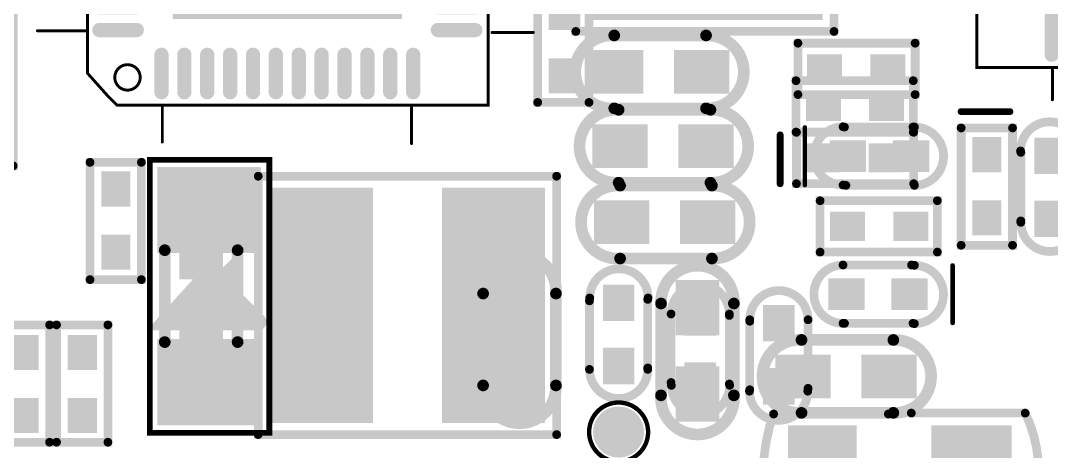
# Model space of a CAD drawing. Extents: x 68 to 180, y 55 to 144.
# Drawn here: x 82.87 to 100.83, y 98.64 to 106.14 of the extents above; entities that cross this region are included whole.
import ezdxf

# ---------------------------------------------------------------- set-up
doc = ezdxf.new("R2010")
doc.units = 0
doc.header["$MEASUREMENT"] = 0
doc.layers.get('0').update_dxf_attribs({"linetype": 'CONTINUOUS'})
for name, color, linetype in [('DRIL_NPLTE_THRU_01', 16, 'CONTINUOUS'), ('DRIL_NPLTE_THRU_02', 4, 'CONTINUOUS'), ('DRIL_NPLTE_THRU_03', 96, 'CONTINUOUS'), ('DRIL_NPLTE_THRU_04', 136, 'CONTINUOUS'), ('DRIL_NPLTE_THRU_05', 34, 'CONTINUOUS'), ('DRIL_NPLTE_THRU_06', 176, 'CONTINUOUS'), ('DRIL_PLTE_THRU_01', 16, 'CONTINUOUS'), ('DRIL_PLTE_THRU_02', 4, 'CONTINUOUS'), ('DRIL_PLTE_THRU_03', 96, 'CONTINUOUS'), ('DRIL_PLTE_THRU_04', 136, 'CONTINUOUS'), ('DRIL_PLTE_THRU_05', 34, 'CONTINUOUS'), ('DRIL_PLTE_THRU_06', 176, 'CONTINUOUS'), ('DRIL_SYMBOL', 2, 'CONTINUOUS'), ('PADS_BOT', 5, 'CONTINUOUS'), ('PADS_INNER', 1, 'CONTINUOUS'), ('PADS_TOP', 1, 'CONTINUOUS'), ('PART_BOT_2DLINE_00', 253, 'CONTINUOUS'), ('PART_TOP_2DLINE_00', 67, 'CONTINUOUS'), ('PART_TOP_2DLINE_01', 67, 'CONTINUOUS')]:
    doc.layers.add(name, color=color, linetype=linetype)

# ---------------------------------------------------------------- blocks, each defined once
blk = doc.blocks.new('SMOOTH_0$2032')
at = {"const_width": 0.1016}
blk.add_lwpolyline([(-0.0508, 0, 1), (0.0508, 0, 1)], format="xyb", close=True, dxfattribs=at)
blk = doc.blocks.new('PART_BODY_TOP_5734')
at = {"layer": 'PART_TOP_2DLINE_00', "const_width": 0.2032}
blk.add_lwpolyline([(-0.025146, 0.635), (1.575054, 0.635, -1.036434944), (1.575054, -0.635), (-0.025146, -0.635, -1.07236871)], format="xyb", close=True, dxfattribs=at)
at = {"layer": 'PART_TOP_2DLINE_00'}
for p in [(-0.025146, 0.635), (1.575054, 0.635), (-0.025146, -0.635), (1.575054, -0.635)]:
    blk.add_blockref('SMOOTH_0$2032', p, dxfattribs=at)
blk = doc.blocks.new('DRIL_HOLE_0')
blk.add_lwpolyline([(0, 0, 1), (0, 0, 1)], format="xyb", close=True)
blk = doc.blocks.new('PAD_0')
blk.add_lwpolyline([(0, 0, 1), (0, 0, 1)], format="xyb", close=True)
blk = doc.blocks.new('PAD_7')
at = {"const_width": 0.762}
blk.add_lwpolyline([(-0.4826, 0), (0.4826, 0)], dxfattribs=at)
blk = doc.blocks.new('STK_TOP_19')
at = {"layer": 'DRIL_PLTE_THRU_01'}
blk.add_blockref('DRIL_HOLE_0', (0, 0), dxfattribs=at)
at = {"layer": 'DRIL_PLTE_THRU_02'}
blk.add_blockref('DRIL_HOLE_0', (0, 0), dxfattribs=at)
at = {"layer": 'DRIL_PLTE_THRU_03'}
blk.add_blockref('DRIL_HOLE_0', (0, 0), dxfattribs=at)
at = {"layer": 'DRIL_PLTE_THRU_04'}
blk.add_blockref('DRIL_HOLE_0', (0, 0), dxfattribs=at)
at = {"layer": 'DRIL_PLTE_THRU_05'}
blk.add_blockref('DRIL_HOLE_0', (0, 0), dxfattribs=at)
at = {"layer": 'DRIL_PLTE_THRU_06'}
blk.add_blockref('DRIL_HOLE_0', (0, 0), dxfattribs=at)
at = {"layer": 'PADS_BOT'}
blk.add_blockref('PAD_0', (0, 0), dxfattribs=at)
at = {"layer": 'PADS_INNER'}
blk.add_blockref('PAD_0', (0, 0), dxfattribs=at)
at = {"layer": 'PADS_TOP'}
blk.add_blockref('PAD_7', (0, 0), dxfattribs=at)
blk = doc.blocks.new('SYM_TOP_17')
for name, p in [('PART_BODY_TOP_5734', (0, 0)), ('STK_TOP_19', (0, 0)), ('STK_TOP_19', (1.500124, 0))]:
    blk.add_blockref(name, p)
blk = doc.blocks.new('PART_TOP_33')
blk.add_blockref('SYM_TOP_17', (0, 0))
blk = doc.blocks.new('PART_TOP_36')
blk.add_blockref('SYM_TOP_17', (0, 0))
blk = doc.blocks.new('PART_TOP_37')
blk.add_blockref('SYM_TOP_17', (0, 0))
blk = doc.blocks.new('PART_TOP_38')
blk.add_blockref('SYM_TOP_17', (0, 0))
blk = doc.blocks.new('PART_BODY_BOT_5734')
at = {"layer": 'PART_BOT_2DLINE_00', "const_width": 0.2032}
blk.add_lwpolyline([(-0.025146, 0.635), (1.575054, 0.635, -1.036434944), (1.575054, -0.635), (-0.025146, -0.635, -1.07236871)], format="xyb", close=True, dxfattribs=at)
at = {"layer": 'PART_BOT_2DLINE_00'}
for p in [(-0.025146, 0.635), (1.575054, 0.635), (-0.025146, -0.635), (1.575054, -0.635)]:
    blk.add_blockref('SMOOTH_0$2032', p, dxfattribs=at)
blk = doc.blocks.new('STK_BOT_19')
at = {"layer": 'DRIL_PLTE_THRU_01'}
blk.add_blockref('DRIL_HOLE_0', (0, 0), dxfattribs=at)
at = {"layer": 'DRIL_PLTE_THRU_02'}
blk.add_blockref('DRIL_HOLE_0', (0, 0), dxfattribs=at)
at = {"layer": 'DRIL_PLTE_THRU_03'}
blk.add_blockref('DRIL_HOLE_0', (0, 0), dxfattribs=at)
at = {"layer": 'DRIL_PLTE_THRU_04'}
blk.add_blockref('DRIL_HOLE_0', (0, 0), dxfattribs=at)
at = {"layer": 'DRIL_PLTE_THRU_05'}
blk.add_blockref('DRIL_HOLE_0', (0, 0), dxfattribs=at)
at = {"layer": 'DRIL_PLTE_THRU_06'}
blk.add_blockref('DRIL_HOLE_0', (0, 0), dxfattribs=at)
at = {"layer": 'PADS_BOT'}
blk.add_blockref('PAD_7', (0, 0), dxfattribs=at)
at = {"layer": 'PADS_INNER'}
blk.add_blockref('PAD_0', (0, 0), dxfattribs=at)
at = {"layer": 'PADS_TOP'}
blk.add_blockref('PAD_0', (0, 0), dxfattribs=at)
blk = doc.blocks.new('SYM_BOT_17')
for name, p in [('PART_BODY_BOT_5734', (0, 0)), ('STK_BOT_19', (0, 0)), ('STK_BOT_19', (1.500124, 0))]:
    blk.add_blockref(name, p)
blk = doc.blocks.new('PART_BOT_39')
blk.add_blockref('SYM_BOT_17', (0, 0))
blk = doc.blocks.new('PART_BOT_49')
blk.add_blockref('SYM_BOT_17', (0, 0))
blk = doc.blocks.new('SMOOTH_0$1524')
at = {"const_width": 0.0762}
blk.add_lwpolyline([(-0.0381, 0, 1), (0.0381, 0, 1)], format="xyb", close=True, dxfattribs=at)
blk = doc.blocks.new('PART_BODY_TOP_5741')
at = {"layer": 'PART_TOP_2DLINE_01', "const_width": 0.152}
blk.add_lwpolyline([(-1.1, 2.25), (4.1, 2.25), (4.1, -2.25), (-1.1, -2.25)], close=True, dxfattribs=at)
at = {"layer": 'PART_TOP_2DLINE_01'}
for p in [(-1.1, 2.25), (4.1, 2.25), (-1.1, -2.25), (4.1, -2.25)]:
    blk.add_blockref('SMOOTH_0$1524', p, dxfattribs=at)
blk = doc.blocks.new('PAD_10')
at = {"const_width": 1.8}
blk.add_lwpolyline([(-2.05, 0), (2.05, 0)], dxfattribs=at)
blk = doc.blocks.new('STK_TOP_26')
at = {"layer": 'DRIL_PLTE_THRU_01'}
blk.add_blockref('DRIL_HOLE_0', (0, 0), dxfattribs=at)
at = {"layer": 'DRIL_PLTE_THRU_02'}
blk.add_blockref('DRIL_HOLE_0', (0, 0), dxfattribs=at)
at = {"layer": 'DRIL_PLTE_THRU_03'}
blk.add_blockref('DRIL_HOLE_0', (0, 0), dxfattribs=at)
at = {"layer": 'DRIL_PLTE_THRU_04'}
blk.add_blockref('DRIL_HOLE_0', (0, 0), dxfattribs=at)
at = {"layer": 'DRIL_PLTE_THRU_05'}
blk.add_blockref('DRIL_HOLE_0', (0, 0), dxfattribs=at)
at = {"layer": 'DRIL_PLTE_THRU_06'}
blk.add_blockref('DRIL_HOLE_0', (0, 0), dxfattribs=at)
at = {"layer": 'PADS_BOT'}
blk.add_blockref('PAD_0', (0, 0), dxfattribs=at)
at = {"layer": 'PADS_INNER'}
blk.add_blockref('PAD_0', (0, 0), dxfattribs=at)
at = {"layer": 'PADS_TOP', "rotation": 90}
blk.add_blockref('PAD_10', (0, 0), dxfattribs=at)
blk = doc.blocks.new('SYM_TOP_24')
for name, p in [('STK_TOP_26', (0, 0)), ('STK_TOP_26', (3, 0)), ('PART_BODY_TOP_5741', (0, 0))]:
    blk.add_blockref(name, p)
blk = doc.blocks.new('PART_TOP_59')
blk.add_blockref('SYM_TOP_24', (0, 0))
blk = doc.blocks.new('PART_TOP_60')
blk.add_blockref('SYM_TOP_24', (0, 0))
blk = doc.blocks.new('PART_TOP_61')
blk.add_blockref('SYM_TOP_24', (0, 0))
blk = doc.blocks.new('SMOOTH_0$3')
at = {"const_width": 0.15}
blk.add_lwpolyline([(-0.075, 0, 1), (0.075, 0, 1)], format="xyb", close=True, dxfattribs=at)
blk = doc.blocks.new('SMOOTH_0$5')
at = {"const_width": 0.25}
blk.add_lwpolyline([(-0.125, 0, 1), (0.125, 0, 1)], format="xyb", close=True, dxfattribs=at)
blk = doc.blocks.new('SMOOTH_0$1')
at = {"const_width": 0.05}
blk.add_lwpolyline([(-0.025, 0, 1), (0.025, 0, 1)], format="xyb", close=True, dxfattribs=at)
blk = doc.blocks.new('PART_BODY_BOT_5748')
at = {"layer": 'PART_BOT_2DLINE_00', "const_width": 0.1}
blk.add_lwpolyline([(-0.85, 1.05), (3.903, 1.05), (3.903, -1.03), (-0.85, -1.03)], close=True, dxfattribs=at)
at = {"layer": 'PART_BOT_2DLINE_00'}
for points, const_width in [([(1.081, 0.851), (1.081, -0.749), (1.921, 0.011), (1.181, 0.751)], 0.3), ([(1.281, 0.251), (1.281, -0.149), (1.581, 0.151), (1.381, 0.151)], 0.5)]:
    blk.add_lwpolyline(points, dxfattribs=dict(at, const_width=const_width))
for name, p in [('SMOOTH_0$1', (-0.85, 1.05)), ('SMOOTH_0$1', (3.903, 1.05)), ('SMOOTH_0$3', (1.081, 0.851)), ('SMOOTH_0$3', (1.181, 0.751)), ('SMOOTH_0$5', (1.281, 0.251)), ('SMOOTH_0$5', (1.381, 0.151)), ('SMOOTH_0$5', (1.581, 0.151)), ('SMOOTH_0$5', (1.281, -0.149)), ('SMOOTH_0$3', (1.921, 0.011)), ('SMOOTH_0$3', (1.081, -0.749)), ('SMOOTH_0$1', (-0.85, -1.03)), ('SMOOTH_0$1', (3.903, -1.03))]:
    blk.add_blockref(name, p, dxfattribs=at)
blk = doc.blocks.new('PAD_21')
blk.add_lwpolyline([(0, 0), (0, 0)])
blk = doc.blocks.new('PAD_22')
at = {"const_width": 1.5}
blk.add_lwpolyline([(-0.9, 0), (0.9, 0)], dxfattribs=at)
blk = doc.blocks.new('STK_BOT_39')
at = {"layer": 'DRIL_PLTE_THRU_01'}
blk.add_blockref('DRIL_HOLE_0', (0, 0), dxfattribs=at)
at = {"layer": 'DRIL_PLTE_THRU_02'}
blk.add_blockref('DRIL_HOLE_0', (0, 0), dxfattribs=at)
at = {"layer": 'DRIL_PLTE_THRU_03'}
blk.add_blockref('DRIL_HOLE_0', (0, 0), dxfattribs=at)
at = {"layer": 'DRIL_PLTE_THRU_04'}
blk.add_blockref('DRIL_HOLE_0', (0, 0), dxfattribs=at)
at = {"layer": 'DRIL_PLTE_THRU_05'}
blk.add_blockref('DRIL_HOLE_0', (0, 0), dxfattribs=at)
at = {"layer": 'DRIL_PLTE_THRU_06'}
blk.add_blockref('DRIL_HOLE_0', (0, 0), dxfattribs=at)
at = {"layer": 'PADS_BOT', "rotation": 90}
blk.add_blockref('PAD_22', (0, 0), dxfattribs=at)
at = {"layer": 'PADS_INNER'}
blk.add_blockref('PAD_21', (0, 0), dxfattribs=at)
at = {"layer": 'PADS_TOP'}
blk.add_blockref('PAD_21', (0, 0), dxfattribs=at)
blk = doc.blocks.new('SYM_BOT_31')
for name, p in [('STK_BOT_39', (0.03, 0)), ('STK_BOT_39', (3.03, 0)), ('PART_BODY_BOT_5748', (0, 0))]:
    blk.add_blockref(name, p)
blk = doc.blocks.new('PART_BOT_69')
blk.add_blockref('SYM_BOT_31', (0, 0))
blk = doc.blocks.new('SMOOTH_0$0508')
at = {"const_width": 0.0254}
blk.add_lwpolyline([(-0.0127, 0, 1), (0.0127, 0, 1)], format="xyb", close=True, dxfattribs=at)
blk = doc.blocks.new('PART_BODY_TOP_5766')
at = {"layer": 'PART_TOP_2DLINE_00', "const_width": 0.0508}
for points in [[(-2.189, 3.545), (-2.189, 4.061)], [(2.181, 3.534), (2.181, 4.061)], [(-3.532, 2.207), (-4.286, 2.207)], [(3.491, 2.206), (4.237, 2.206)], [(-3.509, -2.206), (-4.355, -2.206)], [(3.567, -2.236), (4.288, -2.236)], [(-2.178, -3.505), (-2.178, -4.144)], [(2.165, -3.546), (2.165, -4.17)]]:
    blk.add_lwpolyline(points, dxfattribs=at)
blk.add_lwpolyline([(-2.969, -3.5), (3.5, -3.5), (3.5, 3.5), (-3.483, 3.5), (-3.483, -2.945), (-3.139, -3.33)], close=True, dxfattribs=at)
blk.add_lwpolyline([(-3.007, -3.018, 1), (-2.564, -3.018, 1)], format="xyb", close=True, dxfattribs=at)
at = {"layer": 'PART_TOP_2DLINE_00'}
for p in [(-2.189, 4.061), (2.181, 4.061), (-3.483, 3.5), (-2.189, 3.545), (2.181, 3.534), (3.5, 3.5), (-4.286, 2.207), (-3.532, 2.207), (3.491, 2.206), (4.237, 2.206), (-4.355, -2.206), (-3.509, -2.206), (3.567, -2.236), (4.288, -2.236), (-3.483, -2.945), (-3.139, -3.33), (-2.969, -3.5), (-2.178, -3.505), (2.165, -3.546), (3.5, -3.5), (-2.178, -4.144), (2.165, -4.17)]:
    blk.add_blockref('SMOOTH_0$0508', p, dxfattribs=at)
blk = doc.blocks.new('PAD_51')
at = {"const_width": 0.12446}
blk.add_lwpolyline([(-0.32554, -0.06223), (0.32554, -0.06223, 1), (0.32554, 0.06223), (-0.32554, 0.06223, 1)], format="xyb", close=True, dxfattribs=at)
blk = doc.blocks.new('STK_TOP_71')
at = {"layer": 'DRIL_NPLTE_THRU_01'}
blk.add_blockref('DRIL_HOLE_0', (0, 0), dxfattribs=at)
at = {"layer": 'DRIL_NPLTE_THRU_02'}
blk.add_blockref('DRIL_HOLE_0', (0, 0), dxfattribs=at)
at = {"layer": 'DRIL_NPLTE_THRU_03'}
blk.add_blockref('DRIL_HOLE_0', (0, 0), dxfattribs=at)
at = {"layer": 'DRIL_NPLTE_THRU_04'}
blk.add_blockref('DRIL_HOLE_0', (0, 0), dxfattribs=at)
at = {"layer": 'DRIL_NPLTE_THRU_05'}
blk.add_blockref('DRIL_HOLE_0', (0, 0), dxfattribs=at)
at = {"layer": 'DRIL_NPLTE_THRU_06'}
blk.add_blockref('DRIL_HOLE_0', (0, 0), dxfattribs=at)
at = {"layer": 'PADS_BOT'}
blk.add_blockref('PAD_0', (0, 0), dxfattribs=at)
at = {"layer": 'PADS_INNER'}
blk.add_blockref('PAD_0', (0, 0), dxfattribs=at)
at = {"layer": 'PADS_TOP', "rotation": 90}
blk.add_blockref('PAD_51', (0, 0), dxfattribs=at)
blk = doc.blocks.new('STK_TOP_70')
at = {"layer": 'DRIL_NPLTE_THRU_01'}
blk.add_blockref('DRIL_HOLE_0', (0, 0), dxfattribs=at)
at = {"layer": 'DRIL_NPLTE_THRU_02'}
blk.add_blockref('DRIL_HOLE_0', (0, 0), dxfattribs=at)
at = {"layer": 'DRIL_NPLTE_THRU_03'}
blk.add_blockref('DRIL_HOLE_0', (0, 0), dxfattribs=at)
at = {"layer": 'DRIL_NPLTE_THRU_04'}
blk.add_blockref('DRIL_HOLE_0', (0, 0), dxfattribs=at)
at = {"layer": 'DRIL_NPLTE_THRU_05'}
blk.add_blockref('DRIL_HOLE_0', (0, 0), dxfattribs=at)
at = {"layer": 'DRIL_NPLTE_THRU_06'}
blk.add_blockref('DRIL_HOLE_0', (0, 0), dxfattribs=at)
at = {"layer": 'PADS_BOT'}
blk.add_blockref('PAD_0', (0, 0), dxfattribs=at)
at = {"layer": 'PADS_INNER'}
blk.add_blockref('PAD_0', (0, 0), dxfattribs=at)
at = {"layer": 'PADS_TOP'}
blk.add_blockref('PAD_51', (0, 0), dxfattribs=at)
blk = doc.blocks.new('DRIL_SYMBOL_1')
at = {"layer": 'DRIL_SYMBOL', "const_width": 0.0508}
for points in [[(0, -0.254), (0, 0.254)], [(-0.254, 0), (0.254, 0)]]:
    blk.add_lwpolyline(points, dxfattribs=at)
blk = doc.blocks.new('DRIL_HOLE_1')
at = {"const_width": 0.5}
blk.add_lwpolyline([(-0.25, 0, 1), (0.25, 0, 1)], format="xyb", close=True, dxfattribs=at)
blk.add_blockref('DRIL_SYMBOL_1', (0, 0))
blk = doc.blocks.new('PAD_52')
at = {"const_width": 3}
blk.add_lwpolyline([(-1.5, 0), (1.5, 0)], dxfattribs=at)
blk = doc.blocks.new('STK_TOP_72')
at = {"layer": 'DRIL_PLTE_THRU_01'}
blk.add_blockref('DRIL_HOLE_1', (0, 0), dxfattribs=at)
at = {"layer": 'DRIL_PLTE_THRU_02'}
blk.add_blockref('DRIL_HOLE_1', (0, 0), dxfattribs=at)
at = {"layer": 'DRIL_PLTE_THRU_03'}
blk.add_blockref('DRIL_HOLE_1', (0, 0), dxfattribs=at)
at = {"layer": 'DRIL_PLTE_THRU_04'}
blk.add_blockref('DRIL_HOLE_1', (0, 0), dxfattribs=at)
at = {"layer": 'DRIL_PLTE_THRU_05'}
blk.add_blockref('DRIL_HOLE_1', (0, 0), dxfattribs=at)
at = {"layer": 'DRIL_PLTE_THRU_06'}
blk.add_blockref('DRIL_HOLE_1', (0, 0), dxfattribs=at)
at = {"layer": 'PADS_BOT'}
blk.add_blockref('PAD_52', (0, 0), dxfattribs=at)
at = {"layer": 'PADS_INNER'}
blk.add_blockref('PAD_52', (0, 0), dxfattribs=at)
at = {"layer": 'PADS_TOP'}
blk.add_blockref('PAD_52', (0, 0), dxfattribs=at)
blk = doc.blocks.new('SYM_TOP_49')
for name, p in [('PART_BODY_TOP_5766', (0, 0)), ('STK_TOP_71', (-2.19329, 2.95)), ('STK_TOP_71', (-1.79451, 2.95)), ('STK_TOP_71', (-1.39573, 2.95)), ('STK_TOP_71', (-0.99695, 2.95)), ('STK_TOP_71', (-0.59817, 2.95)), ('STK_TOP_71', (-0.19939, 2.95)), ('STK_TOP_71', (0.19939, 2.95)), ('STK_TOP_71', (0.59817, 2.95)), ('STK_TOP_71', (0.99695, 2.95)), ('STK_TOP_71', (1.39573, 2.95)), ('STK_TOP_71', (1.79451, 2.95)), ('STK_TOP_71', (2.19329, 2.95)), ('STK_TOP_70', (-2.95, 2.19329)), ('STK_TOP_70', (2.95, 2.19329)), ('STK_TOP_70', (-2.95, 1.79451)), ('STK_TOP_70', (2.95, 1.79451)), ('STK_TOP_70', (-2.95, 1.39573)), ('STK_TOP_72', (0, 0)), ('STK_TOP_70', (2.95, 1.39573)), ('STK_TOP_70', (-2.95, 0.99695)), ('STK_TOP_70', (2.95, 0.99695)), ('STK_TOP_70', (-2.95, 0.59817)), ('STK_TOP_70', (2.95, 0.59817)), ('STK_TOP_70', (-2.95, 0.19939)), ('STK_TOP_70', (2.95, 0.19939)), ('STK_TOP_70', (-2.95, -0.19939)), ('STK_TOP_70', (2.95, -0.19939)), ('STK_TOP_70', (-2.95, -0.59817)), ('STK_TOP_70', (2.95, -0.59817)), ('STK_TOP_70', (-2.95, -0.99695)), ('STK_TOP_70', (2.95, -0.99695)), ('STK_TOP_70', (-2.95, -1.39573)), ('STK_TOP_70', (2.95, -1.39573)), ('STK_TOP_70', (-2.95, -1.79451)), ('STK_TOP_70', (2.95, -1.79451)), ('STK_TOP_70', (-2.95, -2.19329)), ('STK_TOP_70', (2.95, -2.19329)), ('STK_TOP_71', (-2.19329, -2.95)), ('STK_TOP_71', (-1.79451, -2.95)), ('STK_TOP_71', (-1.39573, -2.95)), ('STK_TOP_71', (-0.99695, -2.95)), ('STK_TOP_71', (-0.59817, -2.95)), ('STK_TOP_71', (-0.19939, -2.95)), ('STK_TOP_71', (0.19939, -2.95)), ('STK_TOP_71', (0.59817, -2.95)), ('STK_TOP_71', (0.99695, -2.95)), ('STK_TOP_71', (1.39573, -2.95)), ('STK_TOP_71', (1.79451, -2.95)), ('STK_TOP_71', (2.19329, -2.95))]:
    blk.add_blockref(name, p)
blk = doc.blocks.new('PART_TOP_98')
blk.add_blockref('SYM_TOP_49', (0, 0))
blk = doc.blocks.new('PART_BODY_TOP_5767')
at = {"layer": 'PART_TOP_2DLINE_00', "const_width": 0.0508}
for points in [[(-2.189, 3.545), (-2.189, 4.061)], [(2.181, 3.534), (2.181, 4.061)], [(-3.532, 2.207), (-4.286, 2.207)], [(3.491, 2.206), (4.237, 2.206)], [(-3.509, -2.206), (-4.355, -2.206)], [(3.567, -2.236), (4.288, -2.236)], [(-2.178, -3.505), (-2.178, -4.144)], [(2.165, -3.546), (2.165, -4.17)]]:
    blk.add_lwpolyline(points, dxfattribs=at)
blk.add_lwpolyline([(-2.969, -3.5), (3.5, -3.5), (3.5, 3.5), (-3.483, 3.5), (-3.483, -2.945), (-3.139, -3.33)], close=True, dxfattribs=at)
blk.add_lwpolyline([(-3.007, -3.018, 1), (-2.564, -3.018, 1)], format="xyb", close=True, dxfattribs=at)
at = {"layer": 'PART_TOP_2DLINE_00'}
for p in [(-2.189, 4.061), (2.181, 4.061), (-3.483, 3.5), (-2.189, 3.545), (2.181, 3.534), (3.5, 3.5), (-4.286, 2.207), (-3.532, 2.207), (3.491, 2.206), (4.237, 2.206), (-4.355, -2.206), (-3.509, -2.206), (3.567, -2.236), (4.288, -2.236), (-3.483, -2.945), (-3.139, -3.33), (-2.969, -3.5), (-2.178, -3.505), (2.165, -3.546), (3.5, -3.5), (-2.178, -4.144), (2.165, -4.17)]:
    blk.add_blockref('SMOOTH_0$0508', p, dxfattribs=at)
blk = doc.blocks.new('DRIL_SYMBOL_2$5')
at = {"layer": 'DRIL_SYMBOL', "const_width": 0.0508}
for points in [[(0, -0.254), (0, 0.254)], [(-0.254, 0), (0.254, 0)]]:
    blk.add_lwpolyline(points, dxfattribs=at)
blk = doc.blocks.new('DRIL_HOLE_2$5')
at = {"const_width": 1.25}
blk.add_lwpolyline([(-0.625, 0, 1), (0.625, 0, 1)], format="xyb", close=True, dxfattribs=at)
blk.add_blockref('DRIL_SYMBOL_2$5', (0, 0))
blk = doc.blocks.new('PAD_53')
at = {"const_width": 4}
blk.add_lwpolyline([(-2, 0), (2, 0)], dxfattribs=at)
blk = doc.blocks.new('STK_TOP_73')
at = {"layer": 'DRIL_PLTE_THRU_01'}
blk.add_blockref('DRIL_HOLE_2$5', (0, 0), dxfattribs=at)
at = {"layer": 'DRIL_PLTE_THRU_02'}
blk.add_blockref('DRIL_HOLE_2$5', (0, 0), dxfattribs=at)
at = {"layer": 'DRIL_PLTE_THRU_03'}
blk.add_blockref('DRIL_HOLE_2$5', (0, 0), dxfattribs=at)
at = {"layer": 'DRIL_PLTE_THRU_04'}
blk.add_blockref('DRIL_HOLE_2$5', (0, 0), dxfattribs=at)
at = {"layer": 'DRIL_PLTE_THRU_05'}
blk.add_blockref('DRIL_HOLE_2$5', (0, 0), dxfattribs=at)
at = {"layer": 'DRIL_PLTE_THRU_06'}
blk.add_blockref('DRIL_HOLE_2$5', (0, 0), dxfattribs=at)
at = {"layer": 'PADS_BOT'}
blk.add_blockref('PAD_53', (0, 0), dxfattribs=at)
at = {"layer": 'PADS_INNER'}
blk.add_blockref('PAD_53', (0, 0), dxfattribs=at)
at = {"layer": 'PADS_TOP'}
blk.add_blockref('PAD_53', (0, 0), dxfattribs=at)
blk = doc.blocks.new('SYM_TOP_50')
for name, p in [('PART_BODY_TOP_5767', (0, 0)), ('STK_TOP_71', (-2.19329, 2.95)), ('STK_TOP_71', (-1.79451, 2.95)), ('STK_TOP_71', (-1.39573, 2.95)), ('STK_TOP_71', (-0.99695, 2.95)), ('STK_TOP_71', (-0.59817, 2.95)), ('STK_TOP_71', (-0.19939, 2.95)), ('STK_TOP_71', (0.19939, 2.95)), ('STK_TOP_71', (0.59817, 2.95)), ('STK_TOP_71', (0.99695, 2.95)), ('STK_TOP_71', (1.39573, 2.95)), ('STK_TOP_71', (1.79451, 2.95)), ('STK_TOP_71', (2.19329, 2.95)), ('STK_TOP_70', (-2.95, 2.19329)), ('STK_TOP_70', (2.95, 2.19329)), ('STK_TOP_73', (0, 0)), ('STK_TOP_70', (-2.95, 1.79451)), ('STK_TOP_70', (2.95, 1.79451)), ('STK_TOP_70', (-2.95, 1.39573)), ('STK_TOP_70', (2.95, 1.39573)), ('STK_TOP_70', (-2.95, 0.99695)), ('STK_TOP_70', (2.95, 0.99695)), ('STK_TOP_70', (-2.95, 0.59817)), ('STK_TOP_70', (2.95, 0.59817)), ('STK_TOP_70', (-2.95, 0.19939)), ('STK_TOP_70', (2.95, 0.19939)), ('STK_TOP_70', (-2.95, -0.19939)), ('STK_TOP_70', (2.95, -0.19939)), ('STK_TOP_70', (-2.95, -0.59817)), ('STK_TOP_70', (2.95, -0.59817)), ('STK_TOP_70', (-2.95, -0.99695)), ('STK_TOP_70', (2.95, -0.99695)), ('STK_TOP_70', (-2.95, -1.39573)), ('STK_TOP_70', (2.95, -1.39573)), ('STK_TOP_70', (-2.95, -1.79451)), ('STK_TOP_70', (2.95, -1.79451)), ('STK_TOP_70', (-2.95, -2.19329)), ('STK_TOP_70', (2.95, -2.19329)), ('STK_TOP_71', (-2.19329, -2.95)), ('STK_TOP_71', (-1.79451, -2.95)), ('STK_TOP_71', (-1.39573, -2.95)), ('STK_TOP_71', (-0.99695, -2.95)), ('STK_TOP_71', (-0.59817, -2.95)), ('STK_TOP_71', (-0.19939, -2.95)), ('STK_TOP_71', (0.19939, -2.95)), ('STK_TOP_71', (0.59817, -2.95)), ('STK_TOP_71', (0.99695, -2.95)), ('STK_TOP_71', (1.39573, -2.95)), ('STK_TOP_71', (1.79451, -2.95)), ('STK_TOP_71', (2.19329, -2.95))]:
    blk.add_blockref(name, p)
blk = doc.blocks.new('PART_TOP_99')
blk.add_blockref('SYM_TOP_50', (0, 0))
blk = doc.blocks.new('PART_BODY_TOP_5731')
at = {"layer": 'PART_TOP_2DLINE_00', "const_width": 0.152}
blk.add_lwpolyline([(-1.028, -0.449), (-1.028, 0.446), (1.015, 0.446), (1.015, -0.449)], close=True, dxfattribs=at)
at = {"layer": 'PART_TOP_2DLINE_00'}
for p in [(-1.028, 0.446), (1.015, 0.446), (-1.028, -0.449), (1.015, -0.449)]:
    blk.add_blockref('SMOOTH_0$1524', p, dxfattribs=at)
blk = doc.blocks.new('PAD_1')
at = {"const_width": 0.508}
blk.add_lwpolyline([(-0.305, 0), (0.305, 0)], dxfattribs=at)
blk = doc.blocks.new('STK_TOP_14')
at = {"layer": 'DRIL_PLTE_THRU_01'}
blk.add_blockref('DRIL_HOLE_0', (0, 0), dxfattribs=at)
at = {"layer": 'DRIL_PLTE_THRU_02'}
blk.add_blockref('DRIL_HOLE_0', (0, 0), dxfattribs=at)
at = {"layer": 'DRIL_PLTE_THRU_03'}
blk.add_blockref('DRIL_HOLE_0', (0, 0), dxfattribs=at)
at = {"layer": 'DRIL_PLTE_THRU_04'}
blk.add_blockref('DRIL_HOLE_0', (0, 0), dxfattribs=at)
at = {"layer": 'DRIL_PLTE_THRU_05'}
blk.add_blockref('DRIL_HOLE_0', (0, 0), dxfattribs=at)
at = {"layer": 'DRIL_PLTE_THRU_06'}
blk.add_blockref('DRIL_HOLE_0', (0, 0), dxfattribs=at)
at = {"layer": 'PADS_BOT'}
blk.add_blockref('PAD_0', (0, 0), dxfattribs=at)
at = {"layer": 'PADS_INNER'}
blk.add_blockref('PAD_0', (0, 0), dxfattribs=at)
at = {"layer": 'PADS_TOP'}
blk.add_blockref('PAD_1', (0, 0), dxfattribs=at)
blk = doc.blocks.new('SYM_TOP_14')
for name, p in [('PART_BODY_TOP_5731', (0, 0)), ('STK_TOP_14', (-0.55, 0)), ('STK_TOP_14', (0.55, 0))]:
    blk.add_blockref(name, p)
blk = doc.blocks.new('PART_TOP_129')
blk.add_blockref('SYM_TOP_14', (0, 0))
blk = doc.blocks.new('PART_TOP_131')
blk.add_blockref('SYM_TOP_14', (0, 0))
blk = doc.blocks.new('PART_BODY_BOT_5731')
at = {"layer": 'PART_BOT_2DLINE_00', "const_width": 0.152}
blk.add_lwpolyline([(-1.028, -0.449), (-1.028, 0.446), (1.015, 0.446), (1.015, -0.449)], close=True, dxfattribs=at)
at = {"layer": 'PART_BOT_2DLINE_00'}
for p in [(-1.028, 0.446), (1.015, 0.446), (-1.028, -0.449), (1.015, -0.449)]:
    blk.add_blockref('SMOOTH_0$1524', p, dxfattribs=at)
blk = doc.blocks.new('STK_BOT_14')
at = {"layer": 'DRIL_PLTE_THRU_01'}
blk.add_blockref('DRIL_HOLE_0', (0, 0), dxfattribs=at)
at = {"layer": 'DRIL_PLTE_THRU_02'}
blk.add_blockref('DRIL_HOLE_0', (0, 0), dxfattribs=at)
at = {"layer": 'DRIL_PLTE_THRU_03'}
blk.add_blockref('DRIL_HOLE_0', (0, 0), dxfattribs=at)
at = {"layer": 'DRIL_PLTE_THRU_04'}
blk.add_blockref('DRIL_HOLE_0', (0, 0), dxfattribs=at)
at = {"layer": 'DRIL_PLTE_THRU_05'}
blk.add_blockref('DRIL_HOLE_0', (0, 0), dxfattribs=at)
at = {"layer": 'DRIL_PLTE_THRU_06'}
blk.add_blockref('DRIL_HOLE_0', (0, 0), dxfattribs=at)
at = {"layer": 'PADS_BOT'}
blk.add_blockref('PAD_1', (0, 0), dxfattribs=at)
at = {"layer": 'PADS_INNER'}
blk.add_blockref('PAD_0', (0, 0), dxfattribs=at)
at = {"layer": 'PADS_TOP'}
blk.add_blockref('PAD_0', (0, 0), dxfattribs=at)
blk = doc.blocks.new('SYM_BOT_14')
for name, p in [('PART_BODY_BOT_5731', (0, 0)), ('STK_BOT_14', (-0.55, 0)), ('STK_BOT_14', (0.55, 0))]:
    blk.add_blockref(name, p)
blk = doc.blocks.new('PART_BOT_135')
blk.add_blockref('SYM_BOT_14', (0, 0))
blk = doc.blocks.new('PART_TOP_189')
blk.add_blockref('SYM_TOP_14', (0, 0))
blk = doc.blocks.new('PART_TOP_190')
blk.add_blockref('SYM_TOP_14', (0, 0))
blk = doc.blocks.new('PART_BOT_201')
blk.add_blockref('SYM_BOT_14', (0, 0))
blk = doc.blocks.new('PART_BOT_216')
blk.add_blockref('SYM_BOT_14', (0, 0))
blk = doc.blocks.new('PART_BODY_TOP_5792')
at = {"layer": 'PART_TOP_2DLINE_00', "const_width": 0.1524}
for points in [[(-0.6096, -0.508, -1), (-0.6096, 0.508)], [(0.633804, 0.502572, -1), (0.633804, -0.513428)]]:
    blk.add_lwpolyline(points, format="xyb", dxfattribs=at)
for points in [[(-0.6096, 0.508), (0.5842, 0.508)], [(-0.5842, -0.508), (0.6096, -0.508)]]:
    blk.add_lwpolyline(points, dxfattribs=at)
at = {"layer": 'PART_TOP_2DLINE_00'}
for p in [(-0.6096, 0.508), (-0.6096, 0.508), (0.5842, 0.508), (0.633804, 0.502572), (-0.6096, -0.508), (-0.5842, -0.508), (0.6096, -0.508), (0.633804, -0.513428)]:
    blk.add_blockref('SMOOTH_0$1524', p, dxfattribs=at)
blk = doc.blocks.new('PAD_79')
at = {"const_width": 0.55}
blk.add_lwpolyline([(-0.3175, 0), (0.3175, 0)], dxfattribs=at)
blk = doc.blocks.new('STK_TOP_110')
at = {"layer": 'DRIL_PLTE_THRU_01'}
blk.add_blockref('DRIL_HOLE_0', (0, 0), dxfattribs=at)
at = {"layer": 'DRIL_PLTE_THRU_02'}
blk.add_blockref('DRIL_HOLE_0', (0, 0), dxfattribs=at)
at = {"layer": 'DRIL_PLTE_THRU_03'}
blk.add_blockref('DRIL_HOLE_0', (0, 0), dxfattribs=at)
at = {"layer": 'DRIL_PLTE_THRU_04'}
blk.add_blockref('DRIL_HOLE_0', (0, 0), dxfattribs=at)
at = {"layer": 'DRIL_PLTE_THRU_05'}
blk.add_blockref('DRIL_HOLE_0', (0, 0), dxfattribs=at)
at = {"layer": 'DRIL_PLTE_THRU_06'}
blk.add_blockref('DRIL_HOLE_0', (0, 0), dxfattribs=at)
at = {"layer": 'PADS_BOT'}
blk.add_blockref('PAD_0', (0, 0), dxfattribs=at)
at = {"layer": 'PADS_INNER'}
blk.add_blockref('PAD_0', (0, 0), dxfattribs=at)
at = {"layer": 'PADS_TOP'}
blk.add_blockref('PAD_79', (0, 0), dxfattribs=at)
blk = doc.blocks.new('SYM_TOP_75')
for name, p in [('PART_BODY_TOP_5792', (0, 0)), ('STK_TOP_110', (-0.55, 0)), ('STK_TOP_110', (0.55, 0))]:
    blk.add_blockref(name, p)
blk = doc.blocks.new('PART_TOP_356')
blk.add_blockref('SYM_TOP_75', (0, 0))
blk = doc.blocks.new('PART_BODY_BOT_5792')
at = {"layer": 'PART_BOT_2DLINE_00', "const_width": 0.1524}
for points in [[(-0.6096, -0.508, -1), (-0.6096, 0.508)], [(0.633804, 0.502572, -1), (0.633804, -0.513428)]]:
    blk.add_lwpolyline(points, format="xyb", dxfattribs=at)
for points in [[(-0.6096, 0.508), (0.5842, 0.508)], [(-0.5842, -0.508), (0.6096, -0.508)]]:
    blk.add_lwpolyline(points, dxfattribs=at)
at = {"layer": 'PART_BOT_2DLINE_00'}
for p in [(-0.6096, 0.508), (-0.6096, 0.508), (0.5842, 0.508), (0.633804, 0.502572), (-0.6096, -0.508), (-0.5842, -0.508), (0.6096, -0.508), (0.633804, -0.513428)]:
    blk.add_blockref('SMOOTH_0$1524', p, dxfattribs=at)
blk = doc.blocks.new('STK_BOT_110')
at = {"layer": 'DRIL_PLTE_THRU_01'}
blk.add_blockref('DRIL_HOLE_0', (0, 0), dxfattribs=at)
at = {"layer": 'DRIL_PLTE_THRU_02'}
blk.add_blockref('DRIL_HOLE_0', (0, 0), dxfattribs=at)
at = {"layer": 'DRIL_PLTE_THRU_03'}
blk.add_blockref('DRIL_HOLE_0', (0, 0), dxfattribs=at)
at = {"layer": 'DRIL_PLTE_THRU_04'}
blk.add_blockref('DRIL_HOLE_0', (0, 0), dxfattribs=at)
at = {"layer": 'DRIL_PLTE_THRU_05'}
blk.add_blockref('DRIL_HOLE_0', (0, 0), dxfattribs=at)
at = {"layer": 'DRIL_PLTE_THRU_06'}
blk.add_blockref('DRIL_HOLE_0', (0, 0), dxfattribs=at)
at = {"layer": 'PADS_BOT'}
blk.add_blockref('PAD_79', (0, 0), dxfattribs=at)
at = {"layer": 'PADS_INNER'}
blk.add_blockref('PAD_0', (0, 0), dxfattribs=at)
at = {"layer": 'PADS_TOP'}
blk.add_blockref('PAD_0', (0, 0), dxfattribs=at)
blk = doc.blocks.new('SYM_BOT_75')
for name, p in [('PART_BODY_BOT_5792', (0, 0)), ('STK_BOT_110', (-0.55, 0)), ('STK_BOT_110', (0.55, 0))]:
    blk.add_blockref(name, p)
blk = doc.blocks.new('PART_BOT_371')
blk.add_blockref('SYM_BOT_75', (0, 0))
blk = doc.blocks.new('PART_TOP_430')
blk.add_blockref('SYM_TOP_75', (0, 0))
blk = doc.blocks.new('PART_BOT_431')
blk.add_blockref('SYM_BOT_75', (0, 0))
blk = doc.blocks.new('PART_TOP_476')
blk.add_blockref('SYM_TOP_17', (0, 0))
blk = doc.blocks.new('PART_BODY_TOP_5800')
at = {"layer": 'PART_TOP_2DLINE_00', "const_width": 0.0762}
blk.add_lwpolyline([(0.514, 0, 1), (-0.514, 0, 1)], format="xyb", close=True, dxfattribs=at)
blk = doc.blocks.new('PAD_85')
at = {"const_width": 0.4445}
blk.add_lwpolyline([(0, -0.22225, 1), (0, 0.22225, 1)], format="xyb", close=True, dxfattribs=at)
blk = doc.blocks.new('STK_TOP_119')
at = {"layer": 'DRIL_PLTE_THRU_01'}
blk.add_blockref('DRIL_HOLE_0', (0, 0), dxfattribs=at)
at = {"layer": 'DRIL_PLTE_THRU_02'}
blk.add_blockref('DRIL_HOLE_0', (0, 0), dxfattribs=at)
at = {"layer": 'DRIL_PLTE_THRU_03'}
blk.add_blockref('DRIL_HOLE_0', (0, 0), dxfattribs=at)
at = {"layer": 'DRIL_PLTE_THRU_04'}
blk.add_blockref('DRIL_HOLE_0', (0, 0), dxfattribs=at)
at = {"layer": 'DRIL_PLTE_THRU_05'}
blk.add_blockref('DRIL_HOLE_0', (0, 0), dxfattribs=at)
at = {"layer": 'DRIL_PLTE_THRU_06'}
blk.add_blockref('DRIL_HOLE_0', (0, 0), dxfattribs=at)
at = {"layer": 'PADS_BOT'}
blk.add_blockref('PAD_0', (0, 0), dxfattribs=at)
at = {"layer": 'PADS_INNER'}
blk.add_blockref('PAD_0', (0, 0), dxfattribs=at)
at = {"layer": 'PADS_TOP'}
blk.add_blockref('PAD_85', (0, 0), dxfattribs=at)
blk = doc.blocks.new('SYM_TOP_83')
for name in ['PART_BODY_TOP_5800', 'STK_TOP_119']:
    blk.add_blockref(name, (0, 0))
blk = doc.blocks.new('PART_TOP_522')
blk.add_blockref('SYM_TOP_83', (0, 0))
blk = doc.blocks.new('PART_BODY_BOT_5801')
at = {"layer": 'PART_BOT_2DLINE_00', "const_width": 0.152}
for points in [[(-0.25, 1.016), (-2.235, 1.016, 0.230409), (-2.235, -1.016), (-0.25, -1.016)], [(0.2, -1), (2.15, -1, 0.176327), (2.15, 1), (0.15, 1)]]:
    blk.add_lwpolyline(points, format="xyb", dxfattribs=at)
at = {"layer": 'PART_BOT_2DLINE_00'}
for p in [(-2.235, 1.016), (-0.25, 1.016), (0.15, 1), (2.15, 1), (-2.235, -1.016), (-0.25, -1.016), (0.2, -1), (2.15, -1)]:
    blk.add_blockref('SMOOTH_0$1524', p, dxfattribs=at)
blk = doc.blocks.new('PAD_86')
at = {"const_width": 1.399997}
blk.add_lwpolyline([(-0.799998, 0), (0.799998, 0)], dxfattribs=at)
blk = doc.blocks.new('STK_BOT_23')
at = {"layer": 'DRIL_PLTE_THRU_01'}
blk.add_blockref('DRIL_HOLE_0', (0, 0), dxfattribs=at)
at = {"layer": 'DRIL_PLTE_THRU_02'}
blk.add_blockref('DRIL_HOLE_0', (0, 0), dxfattribs=at)
at = {"layer": 'DRIL_PLTE_THRU_03'}
blk.add_blockref('DRIL_HOLE_0', (0, 0), dxfattribs=at)
at = {"layer": 'DRIL_PLTE_THRU_04'}
blk.add_blockref('DRIL_HOLE_0', (0, 0), dxfattribs=at)
at = {"layer": 'DRIL_PLTE_THRU_05'}
blk.add_blockref('DRIL_HOLE_0', (0, 0), dxfattribs=at)
at = {"layer": 'DRIL_PLTE_THRU_06'}
blk.add_blockref('DRIL_HOLE_0', (0, 0), dxfattribs=at)
at = {"layer": 'PADS_BOT', "rotation": 90}
blk.add_blockref('PAD_86', (0, 0), dxfattribs=at)
at = {"layer": 'PADS_INNER'}
blk.add_blockref('PAD_0', (0, 0), dxfattribs=at)
at = {"layer": 'PADS_TOP'}
blk.add_blockref('PAD_0', (0, 0), dxfattribs=at)
blk = doc.blocks.new('PAD_87')
at = {"const_width": 1.199997}
blk.add_lwpolyline([(-0.799998, 0), (0.799998, 0)], dxfattribs=at)
blk = doc.blocks.new('STK_BOT_22')
at = {"layer": 'DRIL_PLTE_THRU_01'}
blk.add_blockref('DRIL_HOLE_0', (0, 0), dxfattribs=at)
at = {"layer": 'DRIL_PLTE_THRU_02'}
blk.add_blockref('DRIL_HOLE_0', (0, 0), dxfattribs=at)
at = {"layer": 'DRIL_PLTE_THRU_03'}
blk.add_blockref('DRIL_HOLE_0', (0, 0), dxfattribs=at)
at = {"layer": 'DRIL_PLTE_THRU_04'}
blk.add_blockref('DRIL_HOLE_0', (0, 0), dxfattribs=at)
at = {"layer": 'DRIL_PLTE_THRU_05'}
blk.add_blockref('DRIL_HOLE_0', (0, 0), dxfattribs=at)
at = {"layer": 'DRIL_PLTE_THRU_06'}
blk.add_blockref('DRIL_HOLE_0', (0, 0), dxfattribs=at)
at = {"layer": 'PADS_BOT', "rotation": 90}
blk.add_blockref('PAD_87', (0, 0), dxfattribs=at)
at = {"layer": 'PADS_INNER'}
blk.add_blockref('PAD_0', (0, 0), dxfattribs=at)
at = {"layer": 'PADS_TOP'}
blk.add_blockref('PAD_0', (0, 0), dxfattribs=at)
blk = doc.blocks.new('SYM_BOT_84')
for name, p in [('STK_BOT_23', (-1.3, 0)), ('STK_BOT_22', (1.3, 0)), ('PART_BODY_BOT_5801', (0, 0))]:
    blk.add_blockref(name, p)
blk = doc.blocks.new('PART_BOT_527')
blk.add_blockref('SYM_BOT_84', (0, 0))
blk = doc.blocks.new('SMOOTH_0$08001')
at = {"const_width": 0.040005}
blk.add_lwpolyline([(-0.020002, 0, 1), (0.020002, 0, 1)], format="xyb", close=True, dxfattribs=at)
blk = doc.blocks.new('PART_BODY_TOP_5802')
at = {"layer": 'PART_TOP_2DLINE_00', "const_width": 0.1524}
for points in [[(-0.6096, -0.508, -1), (-0.6096, 0.508)], [(0.633804, 0.502572, -1), (0.633804, -0.513428)]]:
    blk.add_lwpolyline(points, format="xyb", dxfattribs=at)
at = {"layer": 'PART_TOP_2DLINE_00'}
for points, const_width in [([(-0.6096, 0.508), (0.5842, 0.508)], 0.1524), ([(1.3, 0.5), (1.3, -0.5)], 0.08001), ([(-0.5842, -0.508), (0.6096, -0.508)], 0.1524)]:
    blk.add_lwpolyline(points, dxfattribs=dict(at, const_width=const_width))
for name, p in [('SMOOTH_0$1524', (-0.6096, 0.508)), ('SMOOTH_0$1524', (-0.6096, 0.508)), ('SMOOTH_0$1524', (0.5842, 0.508)), ('SMOOTH_0$1524', (0.633804, 0.502572)), ('SMOOTH_0$08001', (1.3, 0.5)), ('SMOOTH_0$1524', (-0.6096, -0.508)), ('SMOOTH_0$1524', (-0.5842, -0.508)), ('SMOOTH_0$1524', (0.6096, -0.508)), ('SMOOTH_0$1524', (0.633804, -0.513428)), ('SMOOTH_0$08001', (1.3, -0.5))]:
    blk.add_blockref(name, p, dxfattribs=at)
blk = doc.blocks.new('SYM_TOP_85')
for name, p in [('PART_BODY_TOP_5802', (0, 0)), ('STK_TOP_110', (-0.55, 0)), ('STK_TOP_110', (0.55, 0))]:
    blk.add_blockref(name, p)
blk = doc.blocks.new('PART_TOP_535')
blk.add_blockref('SYM_TOP_85', (0, 0))
blk = doc.blocks.new('PART_TOP_536')
blk.add_blockref('SYM_TOP_85', (0, 0))
blk = doc.blocks.new('SMOOTH_0$12')
at = {"const_width": 0.06}
blk.add_lwpolyline([(-0.03, 0, 1), (0.03, 0, 1)], format="xyb", close=True, dxfattribs=at)
blk = doc.blocks.new('PART_BODY_BOT_5803')
at = {"layer": 'PART_BOT_2DLINE_00', "const_width": 0.152}
blk.add_lwpolyline([(-1.028, -0.449), (-1.028, 0.446), (1.015, 0.446), (1.015, -0.449)], close=True, dxfattribs=at)
at = {"layer": 'PART_BOT_2DLINE_00', "const_width": 0.12}
blk.add_lwpolyline([(1.3, -0.45), (1.3, 0.4)], dxfattribs=at)
at = {"layer": 'PART_BOT_2DLINE_00'}
for name, p in [('SMOOTH_0$1524', (-1.028, 0.446)), ('SMOOTH_0$1524', (1.015, 0.446)), ('SMOOTH_0$12', (1.3, 0.4)), ('SMOOTH_0$1524', (-1.028, -0.449)), ('SMOOTH_0$1524', (1.015, -0.449)), ('SMOOTH_0$12', (1.3, -0.45))]:
    blk.add_blockref(name, p, dxfattribs=at)
blk = doc.blocks.new('SYM_BOT_86')
for name, p in [('PART_BODY_BOT_5803', (0, 0)), ('STK_BOT_14', (-0.55, 0)), ('STK_BOT_14', (0.55, 0))]:
    blk.add_blockref(name, p)
blk = doc.blocks.new('PART_BOT_541')
blk.add_blockref('SYM_BOT_86', (0, 0))
blk = doc.blocks.new('PART_BOT_546')
blk.add_blockref('SYM_BOT_86', (0, 0))

msp = doc.modelspace()

# ---------------------------------------------------------------- block references
for name, p, rotation in [('PART_TOP_98', (103.029, 108.822), 180), ('PART_TOP_60', (94.792, 107.05), 90), ('PART_TOP_59', (80.486, 107.71), 270), ('PART_TOP_129', (97.428, 105.297), 180), ('PART_TOP_535', (97.834, 103.777), 180), ('PART_TOP_38', (86.013, 102.115), 270), ('PART_TOP_356', (93.288, 100.674), 90), ('PART_TOP_476', (94.662, 99.637), 90), ('PART_TOP_430', (96.082, 100.319), 270), ('PART_TOP_190', (82.925, 99.811), 270), ('PART_TOP_189', (83.941, 99.811), 270)]:
    msp.add_blockref(name, p, dxfattribs=dict(rotation=rotation))
for name, p in [('PART_TOP_99', (87.514, 108.168)), ('PART_TOP_33', (93.237, 105.246)), ('PART_TOP_36', (93.313, 103.951)), ('PART_TOP_61', (88.107, 101.179)), ('PART_TOP_37', (93.339, 102.63)), ('PART_TOP_131', (97.828, 102.556)), ('PART_TOP_536', (97.809, 101.374)), ('PART_TOP_522', (93.288, 98.973))]:
    msp.add_blockref(name, p)
at = {"xscale": -1}
for name, p, rotation in [('PART_BOT_216', (92.323, 105.729), 90), ('PART_BOT_135', (97.408, 104.643), 180), ('PART_BOT_541', (99.707, 103.254), 270), ('PART_BOT_371', (100.806, 103.235), 270), ('PART_BOT_201', (84.525, 102.656), 270), ('PART_BOT_69', (86.15, 99.811), 270), ('PART_BOT_49', (91.561, 101.36), 90), ('PART_BOT_431', (94.71, 100.42), 90), ('PART_BOT_39', (96.501, 99.942), 180)]:
    msp.add_blockref(name, p, dxfattribs=dict(at, rotation=rotation))
for name, p in [('PART_BOT_546', (97.403, 103.748)), ('PART_BOT_527', (98.139, 98.287))]:
    msp.add_blockref(name, p, dxfattribs=at)

doc.saveas('drawing.dxf')
